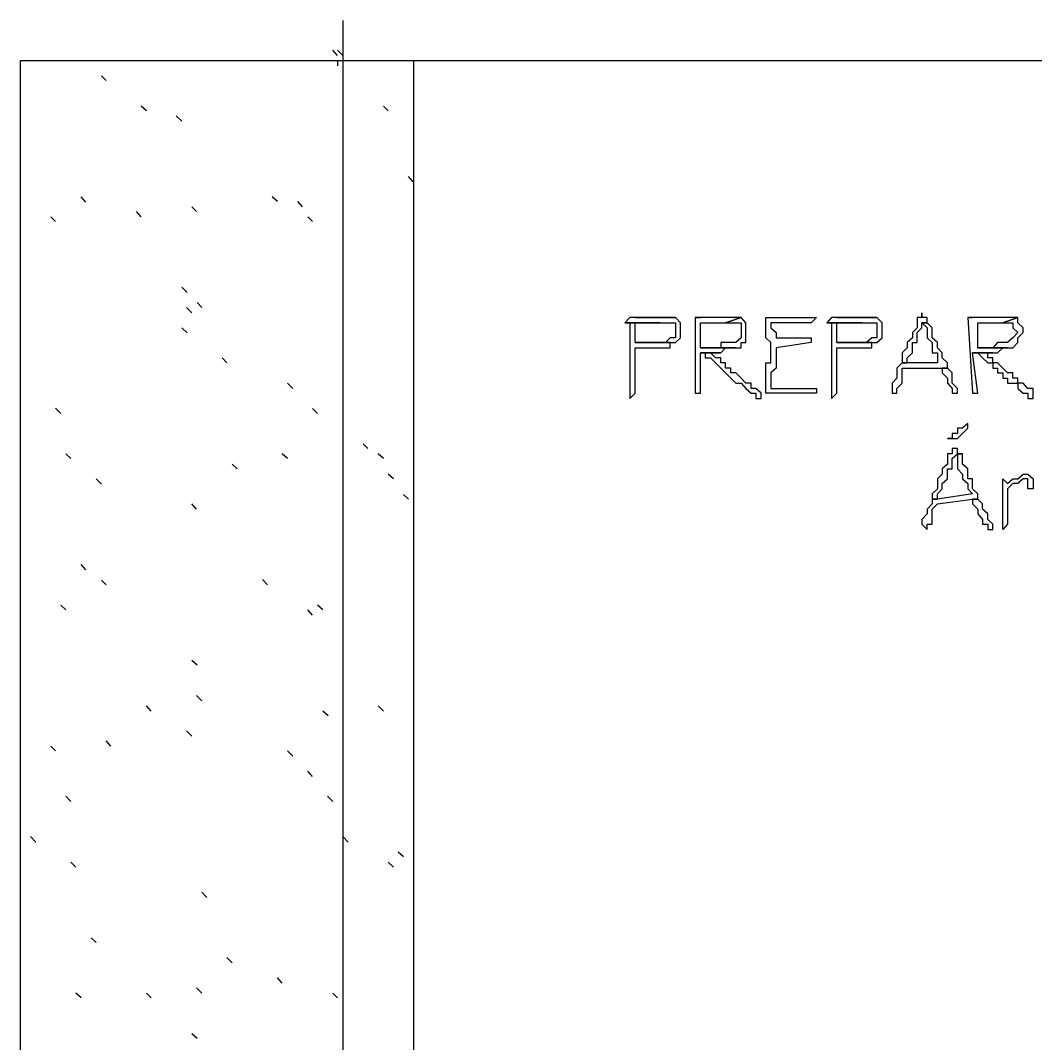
# Model space of a CAD drawing. Header units: millimetres. Extents: x -518.8 to -461.2, y 3.5 to 44.2.
# Drawn here: x -504.04 to -502.757, y 24.082 to 25.374 of the extents above; entities that cross this region are included whole.
import ezdxf

# ---------------------------------------------------------------- set-up
doc = ezdxf.new("R2010")
doc.units = ezdxf.units.MM
doc.header["$MEASUREMENT"] = 0
for name, color, linetype in [('10', 10, 'Continuous'), ('151', 151, 'Continuous'), ('16', 16, 'Continuous'), ('MYSOLIDS', 7, 'Continuous')]:
    doc.layers.add(name, color=color, linetype=linetype)

msp = doc.modelspace()

# ---------------------------------------------------------------- linework, layer by layer
at = {"layer": '10'}
msp.add_lwpolyline([(-504.0399, 23.5601), (-504.0399, 25.324), (-504.0399, 25.324), (-501.4361, 25.324)], dxfattribs=at)
at = {"layer": '151'}
for points in [[(-502.0346, 19.7917), (-502.0346, 20.2947), (-503.5429, 20.2947), (-503.5429, 25.324)], [(-503.9316, 25.2985), (-503.9376, 25.3045)], [(-503.8805, 25.2601), (-503.8872, 25.2661)], [(-503.5752, 25.2601), (-503.5812, 25.2661)], [(-503.8361, 25.2473), (-503.8429, 25.2541)], [(-503.5436, 25.1706), (-503.5496, 25.1774)], [(-503.9572, 25.1451), (-503.9632, 25.1518)], [(-503.7151, 25.1458), (-503.7218, 25.1518)], [(-503.6835, 25.1391), (-503.6895, 25.1458)], [(-503.8872, 25.1263), (-503.8933, 25.133)], [(-503.8173, 25.133), (-503.8233, 25.1391)], [(-503.9955, 25.1203), (-504.0015, 25.1263)], [(-503.6707, 25.1203), (-503.6767, 25.1263)], [(-503.8293, 25.0308), (-503.8361, 25.0375)], [(-503.8105, 25.012), (-503.8166, 25.018)], [(-503.8233, 25.0052), (-503.8301, 25.012)], [(-503.8293, 24.9797), (-503.8361, 24.9864)], [(-503.779, 24.9421), (-503.785, 24.9481)], [(-503.6955, 24.9097), (-503.7023, 24.9165)], [(-503.9887, 24.8782), (-503.9955, 24.8849)], [(-503.6647, 24.8782), (-503.6707, 24.8842)], [(-503.6008, 24.8338), (-503.6068, 24.8398)], [(-503.976, 24.821), (-503.9827, 24.827)], [(-503.7023, 24.821), (-503.709, 24.827)], [(-503.5812, 24.821), (-503.588, 24.827)], [(-503.7662, 24.8082), (-503.7722, 24.8142)], [(-503.5684, 24.7954), (-503.5752, 24.8015)], [(-503.9376, 24.7887), (-503.9444, 24.7954)], [(-503.5496, 24.7699), (-503.5557, 24.7759)], [(-503.8173, 24.7571), (-503.8233, 24.7639)], [(-503.9572, 24.6804), (-503.9632, 24.6872)], [(-503.9316, 24.6616), (-503.9376, 24.6676)], [(-503.7278, 24.6616), (-503.7339, 24.6684)], [(-503.9827, 24.63), (-503.9887, 24.636)], [(-503.6707, 24.6233), (-503.6767, 24.63)], [(-503.6579, 24.63), (-503.6647, 24.636)], [(-503.8166, 24.5601), (-503.8233, 24.5661)], [(-503.8105, 24.515), (-503.8173, 24.5218)], [(-503.8745, 24.5022), (-503.8805, 24.509)], [(-503.6511, 24.4962), (-503.6579, 24.5022)], [(-503.5812, 24.5022), (-503.588, 24.509)], [(-503.8233, 24.4706), (-503.8301, 24.4774)], [(-503.9256, 24.4578), (-503.9316, 24.4646)], [(-503.9955, 24.4518), (-504.0015, 24.4578)], [(-503.6955, 24.4451), (-503.7023, 24.4518)], [(-503.6707, 24.4195), (-503.6767, 24.4263)], [(-503.976, 24.3879), (-503.9827, 24.3947)], [(-503.6451, 24.3879), (-503.6519, 24.3947)], [(-504.0203, 24.3368), (-504.0271, 24.3436)], [(-503.6256, 24.3368), (-503.6324, 24.3436)], [(-503.5557, 24.318), (-503.5624, 24.324)], [(-503.9699, 24.3052), (-503.976, 24.3112)], [(-503.5684, 24.3052), (-503.5752, 24.3112)], [(-503.8045, 24.2669), (-503.8105, 24.2736)], [(-503.9444, 24.2097), (-503.9504, 24.2157)], [(-503.7722, 24.1842), (-503.779, 24.1909)], [(-503.709, 24.1586), (-503.7151, 24.1654)], [(-503.8105, 24.1458), (-503.8173, 24.1526)], [(-503.9632, 24.1398), (-503.9699, 24.1458)], [(-503.8745, 24.1398), (-503.8805, 24.1458)], [(-503.6391, 24.1398), (-503.6451, 24.1458)], [(-503.8166, 24.0887), (-503.8233, 24.0947)]]:
    msp.add_lwpolyline(points, dxfattribs=at)
at = {"layer": '16'}
for points in [[(-503.6324, 25.3744), (-503.6324, 19.7406)], [(-503.6391, 25.33), (-503.6451, 25.3368)], [(-503.6324, 25.33), (-503.6391, 25.3368)], [(-503.9887, 25.324), (-503.588, 25.324)], [(-503.6391, 25.324), (-503.6391, 25.324), (-503.6391, 25.324), (-503.6391, 25.3172)], [(-503.6324, 25.324), (-503.6324, 25.324), (-503.6324, 25.324), (-503.6324, 25.3172)]]:
    msp.add_lwpolyline(points, dxfattribs=at)
at = {"layer": 'MYSOLIDS'}
for points in [[(-502.9008, 25.0052), (-502.9008, 25.0052), (-502.9008, 24.9992), (-502.9008, 24.9992), (-502.9068, 24.9992), (-502.9068, 24.9924), (-502.9068, 24.9864), (-502.9128, 24.9804), (-502.9128, 24.9736), (-502.9196, 24.9676), (-502.9196, 24.9609), (-502.9196, 24.9609), (-502.9196, 24.9609), (-502.9256, 24.9548), (-502.9256, 24.9481), (-502.9256, 24.9421), (-502.9256, 24.9421), (-502.9196, 24.9421), (-502.9196, 24.9421), (-502.9196, 24.9481), (-502.9128, 24.9548), (-502.9128, 24.9548), (-502.9128, 24.9609), (-502.9128, 24.9609), (-502.9128, 24.9676), (-502.9068, 24.9676), (-502.9068, 24.9736), (-502.9068, 24.9804), (-502.9068, 24.9804), (-502.9008, 24.9864), (-502.9008, 24.9924), (-502.894, 24.9924), (-502.894, 24.9992), (-502.9008, 24.9992), (-502.9008, 25.0052), (-502.9008, 25.0052)], [(-503.2632, 24.9992), (-503.2699, 24.9992), (-503.2699, 24.9992), (-503.2699, 24.9992), (-503.276, 24.9924), (-503.2316, 24.9924), (-503.2316, 24.9924), (-503.2248, 24.9924), (-503.2188, 24.9924), (-503.2188, 24.9924), (-503.2121, 24.9924), (-503.2121, 24.9864), (-503.2121, 24.9804), (-503.2121, 24.9804), (-503.2121, 24.9804), (-503.2121, 24.9736), (-503.2188, 24.9736), (-503.2248, 24.9676), (-503.2248, 24.9676), (-503.2248, 24.9676), (-503.2316, 24.9676), (-503.2376, 24.9676), (-503.2376, 24.9676), (-503.2444, 24.9676), (-503.2504, 24.9676), (-503.2572, 24.9676), (-503.2632, 24.9676), (-503.2188, 24.9676), (-503.2121, 24.9676), (-503.2121, 24.9676), (-503.206, 24.9736), (-503.206, 24.9736), (-503.206, 24.9804), (-503.206, 24.9864), (-503.206, 24.9864), (-503.206, 24.9924), (-503.206, 24.9924), (-503.2121, 24.9992), (-503.2121, 24.9992), (-503.2632, 24.9992), (-503.2632, 24.9992), (-503.2632, 24.9992), (-503.2632, 24.9992)], [(-503.276, 24.9924), (-503.2699, 24.9924), (-503.2699, 24.9924), (-503.2699, 24.9864), (-503.2699, 24.9804), (-503.2699, 24.9804), (-503.2699, 24.9736), (-503.2699, 24.9676), (-503.2699, 24.9676), (-503.2699, 24.9609), (-503.2699, 24.9548), (-503.2699, 24.9481), (-503.2699, 24.9481), (-503.2699, 24.9421), (-503.2699, 24.9353), (-503.2699, 24.9293), (-503.2699, 24.9293), (-503.2699, 24.9225), (-503.2699, 24.9165), (-503.2699, 24.9097), (-503.2699, 24.9097), (-503.2699, 24.9037), (-503.2699, 24.9037), (-503.2699, 24.8969), (-503.2632, 24.9037), (-503.2632, 24.9037), (-503.2632, 24.9097), (-503.2632, 24.9097), (-503.2632, 24.9165), (-503.2632, 24.9225), (-503.2632, 24.9225), (-503.2632, 24.9293), (-503.2632, 24.9353), (-503.2632, 24.9421), (-503.2632, 24.9421), (-503.2632, 24.9481), (-503.2632, 24.9548), (-503.2632, 24.9548), (-503.2632, 24.9609), (-503.2632, 24.9609), (-503.2572, 24.9609), (-503.2504, 24.9609), (-503.2444, 24.9609), (-503.2444, 24.9609), (-503.2376, 24.9609), (-503.2316, 24.9609), (-503.2248, 24.9609), (-503.2248, 24.9609), (-503.2188, 24.9609), (-503.2188, 24.9676), (-503.2632, 24.9676), (-503.2632, 24.9676), (-503.2632, 24.9736), (-503.2632, 24.9736), (-503.2632, 24.9804), (-503.2632, 24.9864), (-503.2632, 24.9864), (-503.2632, 24.9924), (-503.2572, 24.9924), (-503.2572, 24.9924), (-503.2504, 24.9924), (-503.2444, 24.9924), (-503.2444, 24.9924), (-503.2376, 24.9924), (-503.2376, 24.9924), (-503.2316, 24.9924), (-503.276, 24.9924), (-503.276, 24.9924)], [(-503.2316, 24.9992), (-503.2376, 24.9992), (-503.2376, 24.9992), (-503.2444, 24.9992), (-503.2504, 24.9992), (-503.2504, 24.9992), (-503.2572, 24.9992), (-503.2632, 24.9992), (-503.2121, 24.9992), (-503.2188, 24.9992), (-503.2188, 24.9992), (-503.2248, 24.9992), (-503.2316, 24.9992), (-503.2316, 24.9992)], [(-503.1489, 24.9992), (-503.1489, 24.9992), (-503.1489, 24.9992), (-503.1549, 24.9992), (-503.1617, 24.9992), (-503.1617, 24.9992), (-503.1677, 24.9992), (-503.1677, 24.9992), (-503.1745, 24.9992), (-503.1805, 24.9992), (-503.1872, 24.9992), (-503.1872, 24.9037), (-503.1872, 24.9037), (-503.1805, 24.9037), (-503.1805, 24.9037), (-503.1805, 24.9037), (-503.1805, 24.9037), (-503.1805, 24.9548), (-503.1549, 24.9548), (-503.1549, 24.9548), (-503.1489, 24.9609), (-503.1421, 24.9609), (-503.1421, 24.9609), (-503.1361, 24.9609), (-503.1805, 24.9609), (-503.1805, 24.9924), (-503.1805, 24.9924), (-503.1745, 24.9924), (-503.1677, 24.9924), (-503.1677, 24.9924), (-503.1617, 24.9924), (-503.1549, 24.9924), (-503.1489, 24.9924), (-503.1489, 24.9924), (-503.1293, 24.9992), (-503.1293, 24.9992), (-503.1293, 24.9992), (-503.1361, 24.9992), (-503.1421, 24.9992), (-503.1489, 24.9992), (-503.1489, 24.9992)], [(-503.1805, 24.9992), (-503.1872, 24.9992), (-503.1872, 24.9992), (-503.1805, 24.9992), (-503.1805, 24.9992), (-503.1805, 24.9992), (-503.1805, 24.9992)], [(-503.1293, 24.9992), (-503.1489, 24.9924), (-503.1489, 24.9924), (-503.1421, 24.9924), (-503.1361, 24.9924), (-503.1361, 24.9924), (-503.1293, 24.9924), (-503.1293, 24.9864), (-503.1293, 24.9804), (-503.1293, 24.9804), (-503.1293, 24.9736), (-503.1293, 24.9736), (-503.1361, 24.9676), (-503.1421, 24.9676), (-503.1421, 24.9676), (-503.1421, 24.9676), (-503.1489, 24.9676), (-503.1549, 24.9676), (-503.1549, 24.9609), (-503.1617, 24.9609), (-503.1677, 24.9609), (-503.1745, 24.9609), (-503.1805, 24.9609), (-503.1361, 24.9609), (-503.1361, 24.9609), (-503.1293, 24.9609), (-503.1293, 24.9676), (-503.1233, 24.9676), (-503.1233, 24.9736), (-503.1233, 24.9804), (-503.1233, 24.9804), (-503.1233, 24.9864), (-503.1233, 24.9864), (-503.1233, 24.9924), (-503.1293, 24.9992), (-503.1293, 24.9992)], [(-503.085, 24.9736), (-503.0406, 24.9736), (-503.0406, 24.9736), (-503.0406, 24.9736), (-503.0406, 24.9736), (-503.0406, 24.9736), (-503.0406, 24.9736), (-503.0406, 24.9676), (-503.0406, 24.9676), (-503.0406, 24.9676), (-503.0406, 24.9676), (-503.085, 24.9609), (-503.085, 24.9609), (-503.085, 24.9609), (-503.085, 24.9548), (-503.085, 24.9548), (-503.085, 24.9548), (-503.085, 24.9481), (-503.085, 24.9421), (-503.085, 24.9353), (-503.085, 24.9353), (-503.085, 24.9353), (-503.0918, 24.9293), (-503.0918, 24.9225), (-503.0918, 24.9165), (-503.0918, 24.9165), (-503.0918, 24.9097), (-503.0918, 24.9097), (-503.085, 24.9097), (-503.079, 24.9097), (-503.0722, 24.9097), (-503.0722, 24.9097), (-503.0662, 24.9097), (-503.0594, 24.9097), (-503.0594, 24.9097), (-503.0534, 24.9097), (-503.0466, 24.9097), (-503.0466, 24.9097), (-503.0406, 24.9097), (-503.0406, 24.9097), (-503.0339, 24.9097), (-503.0339, 24.9097), (-503.0339, 24.9097), (-503.0339, 24.9097), (-503.0339, 24.9037), (-503.0406, 24.9037), (-503.0466, 24.9037), (-503.0534, 24.9037), (-503.0534, 24.9037), (-503.0594, 24.9037), (-503.0594, 24.9037), (-503.0662, 24.9037), (-503.0722, 24.9037), (-503.0722, 24.9037), (-503.079, 24.9037), (-503.085, 24.9037), (-503.085, 24.9037), (-503.0918, 24.9037), (-503.0918, 24.9037), (-503.0978, 24.9037), (-503.0978, 24.9037), (-503.0978, 24.9037), (-503.0978, 24.9037), (-503.0978, 24.9097), (-503.0978, 24.9097), (-503.0978, 24.9165), (-503.0978, 24.9225), (-503.0978, 24.9225), (-503.0978, 24.9293), (-503.0978, 24.9353), (-503.0978, 24.9421), (-503.0918, 24.9421), (-503.0918, 24.9481), (-503.0918, 24.9548), (-503.0918, 24.9548), (-503.0918, 24.9609), (-503.0918, 24.9676), (-503.0978, 24.9736), (-503.0978, 24.9736), (-503.0978, 24.9804), (-503.0978, 24.9864), (-503.0978, 24.9864), (-503.0978, 24.9924), (-503.0978, 24.9924), (-503.0978, 24.9924), (-503.0978, 24.9992), (-503.0978, 24.9992), (-503.0918, 24.9992), (-503.0918, 24.9992), (-503.085, 24.9992), (-503.079, 24.9992), (-503.079, 24.9992), (-503.079, 24.9992), (-503.0722, 24.9992), (-503.0662, 24.9992), (-503.0662, 24.9992), (-503.0594, 24.9992), (-503.0534, 24.9992), (-503.0466, 24.9992), (-503.0466, 24.9992), (-503.0406, 24.9992), (-503.0406, 24.9992), (-503.0406, 24.9992), (-503.0339, 24.9992), (-503.0339, 24.9992), (-503.0339, 24.9992), (-503.0339, 24.9992), (-503.0339, 24.9992), (-503.0339, 24.9992), (-503.0406, 24.9924), (-503.0406, 24.9924), (-503.0466, 24.9924), (-503.0534, 24.9924), (-503.0594, 24.9924), (-503.0662, 24.9924), (-503.0722, 24.9924), (-503.079, 24.9924), (-503.079, 24.9924), (-503.085, 24.9924), (-503.0918, 24.9924), (-503.0918, 24.9864), (-503.085, 24.9804), (-503.085, 24.9804), (-503.085, 24.9804), (-503.085, 24.9736), (-503.085, 24.9736), (-503.085, 24.9736), (-503.085, 24.9736), (-503.085, 24.9736)], [(-503.0083, 24.9992), (-503.0151, 24.9992), (-503.0151, 24.9992), (-503.0151, 24.9992), (-503.0211, 24.9924), (-502.9767, 24.9924), (-502.9767, 24.9924), (-502.9707, 24.9924), (-502.9639, 24.9924), (-502.9639, 24.9924), (-502.9579, 24.9924), (-502.9579, 24.9864), (-502.9579, 24.9804), (-502.9579, 24.9804), (-502.9579, 24.9804), (-502.9579, 24.9736), (-502.9639, 24.9736), (-502.9707, 24.9676), (-502.9707, 24.9676), (-502.9707, 24.9676), (-502.9767, 24.9676), (-502.9835, 24.9676), (-502.9835, 24.9676), (-502.9895, 24.9676), (-502.9963, 24.9676), (-503.0023, 24.9676), (-503.0083, 24.9676), (-502.9639, 24.9676), (-502.9579, 24.9676), (-502.9579, 24.9676), (-502.9511, 24.9736), (-502.9511, 24.9736), (-502.9511, 24.9804), (-502.9511, 24.9864), (-502.9511, 24.9864), (-502.9511, 24.9924), (-502.9511, 24.9924), (-502.9579, 24.9992), (-502.9579, 24.9992), (-503.0083, 24.9992), (-503.0083, 24.9992), (-503.0083, 24.9992), (-503.0083, 24.9992)], [(-503.0211, 24.9924), (-503.0151, 24.9924), (-503.0151, 24.9924), (-503.0151, 24.9864), (-503.0151, 24.9804), (-503.0151, 24.9804), (-503.0151, 24.9736), (-503.0151, 24.9676), (-503.0151, 24.9676), (-503.0151, 24.9609), (-503.0151, 24.9548), (-503.0151, 24.9481), (-503.0151, 24.9481), (-503.0151, 24.9421), (-503.0151, 24.9353), (-503.0151, 24.9293), (-503.0151, 24.9293), (-503.0151, 24.9225), (-503.0151, 24.9165), (-503.0151, 24.9097), (-503.0151, 24.9097), (-503.0151, 24.9037), (-503.0151, 24.9037), (-503.0151, 24.8969), (-503.0083, 24.9037), (-503.0083, 24.9037), (-503.0083, 24.9097), (-503.0083, 24.9097), (-503.0083, 24.9165), (-503.0083, 24.9225), (-503.0083, 24.9225), (-503.0083, 24.9293), (-503.0083, 24.9353), (-503.0083, 24.9421), (-503.0083, 24.9421), (-503.0083, 24.9481), (-503.0083, 24.9548), (-503.0083, 24.9548), (-503.0083, 24.9609), (-503.0023, 24.9609), (-503.0023, 24.9609), (-502.9963, 24.9609), (-502.9895, 24.9609), (-502.9895, 24.9609), (-502.9835, 24.9609), (-502.9767, 24.9609), (-502.9707, 24.9609), (-502.9707, 24.9609), (-502.9639, 24.9609), (-502.9639, 24.9676), (-503.0083, 24.9676), (-503.0083, 24.9676), (-503.0083, 24.9736), (-503.0083, 24.9736), (-503.0083, 24.9804), (-503.0083, 24.9864), (-503.0083, 24.9864), (-503.0083, 24.9924), (-503.0023, 24.9924), (-503.0023, 24.9924), (-502.9963, 24.9924), (-502.9895, 24.9924), (-502.9895, 24.9924), (-502.9835, 24.9924), (-502.9835, 24.9924), (-502.9767, 24.9924), (-503.0211, 24.9924), (-503.0211, 24.9924)], [(-502.9767, 24.9992), (-502.9835, 24.9992), (-502.9835, 24.9992), (-502.9895, 24.9992), (-502.9963, 24.9992), (-502.9963, 24.9992), (-503.0023, 24.9992), (-503.0083, 24.9992), (-502.9579, 24.9992), (-502.9639, 24.9992), (-502.9639, 24.9992), (-502.9707, 24.9992), (-502.9767, 24.9992), (-502.9767, 24.9992)], [(-502.894, 24.9924), (-502.9008, 24.9924), (-502.9008, 24.9924), (-502.894, 24.9864), (-502.894, 24.9804), (-502.894, 24.9736), (-502.894, 24.9736), (-502.888, 24.9676), (-502.888, 24.9676), (-502.888, 24.9609), (-502.888, 24.9548), (-502.8812, 24.9548), (-502.8812, 24.9481), (-502.8812, 24.9421), (-502.9196, 24.9421), (-502.9256, 24.9421), (-502.9324, 24.9353), (-502.9324, 24.9293), (-502.9324, 24.9293), (-502.9324, 24.9225), (-502.9324, 24.9225), (-502.9384, 24.9165), (-502.9384, 24.9097), (-502.9384, 24.9097), (-502.9384, 24.9037), (-502.9384, 24.9037), (-502.9384, 24.9037), (-502.9324, 24.9037), (-502.9324, 24.9037), (-502.9324, 24.9097), (-502.9256, 24.9165), (-502.9256, 24.9165), (-502.9256, 24.9225), (-502.9256, 24.9225), (-502.9256, 24.9293), (-502.9256, 24.9353), (-502.8752, 24.9353), (-502.8684, 24.9353), (-502.8684, 24.9421), (-502.8752, 24.9481), (-502.8752, 24.9481), (-502.8752, 24.9548), (-502.8812, 24.9609), (-502.8812, 24.9609), (-502.8812, 24.9676), (-502.8812, 24.9676), (-502.888, 24.9736), (-502.888, 24.9736), (-502.888, 24.9804), (-502.888, 24.9804), (-502.888, 24.9864), (-502.894, 24.9924), (-502.894, 24.9924), (-502.894, 24.9924)], [(-502.7985, 24.9992), (-502.7985, 24.9992), (-502.8053, 24.9992), (-502.8113, 24.9992), (-502.8173, 24.9992), (-502.8173, 24.9992), (-502.8173, 24.9992), (-502.8241, 24.9992), (-502.8301, 24.9992), (-502.8369, 24.9992), (-502.8429, 24.9992), (-502.8369, 24.9037), (-502.8369, 24.9037), (-502.8369, 24.9037), (-502.8301, 24.9037), (-502.8301, 24.9037), (-502.8301, 24.9037), (-502.8369, 24.9548), (-502.8113, 24.9548), (-502.8053, 24.9548), (-502.7985, 24.9609), (-502.7985, 24.9609), (-502.7925, 24.9609), (-502.7925, 24.9609), (-502.8301, 24.9609), (-502.8301, 24.9924), (-502.8301, 24.9924), (-502.8301, 24.9924), (-502.8241, 24.9924), (-502.8173, 24.9924), (-502.8113, 24.9924), (-502.8113, 24.9924), (-502.8053, 24.9924), (-502.7985, 24.9924), (-502.7797, 24.9992), (-502.7797, 24.9992), (-502.7857, 24.9992), (-502.7925, 24.9992), (-502.7925, 24.9992), (-502.7985, 24.9992), (-502.7985, 24.9992)], [(-502.8369, 24.9992), (-502.8369, 24.9992), (-502.8429, 24.9992), (-502.8369, 24.9992), (-502.8369, 24.9992), (-502.8369, 24.9992), (-502.8369, 24.9992)], [(-502.7797, 24.9992), (-502.7985, 24.9924), (-502.7985, 24.9924), (-502.7925, 24.9924), (-502.7925, 24.9924), (-502.7857, 24.9924), (-502.7857, 24.9924), (-502.7857, 24.9864), (-502.7797, 24.9804), (-502.7797, 24.9804), (-502.7857, 24.9736), (-502.7857, 24.9736), (-502.7925, 24.9676), (-502.7925, 24.9676), (-502.7985, 24.9676), (-502.7985, 24.9676), (-502.8053, 24.9676), (-502.8053, 24.9676), (-502.8113, 24.9609), (-502.8173, 24.9609), (-502.8241, 24.9609), (-502.8241, 24.9609), (-502.8301, 24.9609), (-502.7925, 24.9609), (-502.7857, 24.9609), (-502.7857, 24.9609), (-502.7797, 24.9676), (-502.7797, 24.9676), (-502.7797, 24.9736), (-502.773, 24.9804), (-502.773, 24.9804), (-502.773, 24.9864), (-502.773, 24.9864), (-502.7797, 24.9924), (-502.7797, 24.9992), (-502.7797, 24.9992)], [(-503.1549, 24.9548), (-503.1805, 24.9548), (-503.1745, 24.9548), (-503.1745, 24.9481), (-503.1677, 24.9481), (-503.1617, 24.9421), (-503.1617, 24.9421), (-503.1549, 24.9353), (-503.1549, 24.9353), (-503.1489, 24.9293), (-503.1489, 24.9293), (-503.1421, 24.9225), (-503.1421, 24.9225), (-503.1361, 24.9165), (-503.1361, 24.9165), (-503.1293, 24.9165), (-503.1293, 24.9165), (-503.1233, 24.9097), (-503.1166, 24.9037), (-503.1105, 24.9037), (-503.1105, 24.8969), (-503.1105, 24.8969), (-503.1038, 24.8969), (-503.1038, 24.8969), (-503.1038, 24.9037), (-503.1038, 24.9037), (-503.1038, 24.9037), (-503.1105, 24.9097), (-503.1105, 24.9097), (-503.1166, 24.9097), (-503.1166, 24.9097), (-503.1166, 24.9165), (-503.1233, 24.9165), (-503.1293, 24.9225), (-503.1293, 24.9225), (-503.1361, 24.9293), (-503.1361, 24.9293), (-503.1421, 24.9293), (-503.1421, 24.9353), (-503.1489, 24.9353), (-503.1489, 24.9421), (-503.1549, 24.9421), (-503.1549, 24.9481), (-503.1617, 24.9481), (-503.1677, 24.9548), (-503.1677, 24.9548), (-503.1677, 24.9548), (-503.1617, 24.9548), (-503.1549, 24.9548), (-503.1549, 24.9548)], [(-502.8113, 24.9548), (-502.8369, 24.9548), (-502.8301, 24.9548), (-502.8241, 24.9481), (-502.8241, 24.9481), (-502.8173, 24.9421), (-502.8113, 24.9421), (-502.8113, 24.9353), (-502.8053, 24.9353), (-502.8053, 24.9293), (-502.7985, 24.9293), (-502.7985, 24.9225), (-502.7925, 24.9225), (-502.7925, 24.9165), (-502.7857, 24.9165), (-502.7857, 24.9165), (-502.7797, 24.9165), (-502.7797, 24.9097), (-502.773, 24.9037), (-502.7669, 24.9037), (-502.7669, 24.8969), (-502.7602, 24.8969), (-502.7602, 24.8969), (-502.7602, 24.8969), (-502.7602, 24.9037), (-502.7602, 24.9037), (-502.7602, 24.9037), (-502.7602, 24.9097), (-502.7669, 24.9097), (-502.7669, 24.9097), (-502.7669, 24.9097), (-502.773, 24.9165), (-502.7797, 24.9165), (-502.7797, 24.9225), (-502.7857, 24.9225), (-502.7857, 24.9293), (-502.7925, 24.9293), (-502.7925, 24.9293), (-502.7985, 24.9353), (-502.7985, 24.9353), (-502.8053, 24.9421), (-502.8113, 24.9421), (-502.8113, 24.9481), (-502.8173, 24.9481), (-502.8173, 24.9548), (-502.8241, 24.9548), (-502.8241, 24.9548), (-502.8173, 24.9548), (-502.8113, 24.9548), (-502.8113, 24.9548)], [(-502.8684, 24.9353), (-502.8752, 24.9353), (-502.8752, 24.9353), (-502.8752, 24.9293), (-502.8752, 24.9293), (-502.8684, 24.9225), (-502.8684, 24.9165), (-502.8624, 24.9097), (-502.8624, 24.9097), (-502.8624, 24.9037), (-502.8557, 24.9037), (-502.8557, 24.9037), (-502.8557, 24.9037), (-502.8557, 24.9037), (-502.8557, 24.9097), (-502.8557, 24.9097), (-502.8624, 24.9165), (-502.8624, 24.9225), (-502.8624, 24.9293), (-502.8684, 24.9353), (-502.8684, 24.9353), (-502.8684, 24.9353)], [(-502.8429, 24.8654), (-502.8429, 24.8654), (-502.8496, 24.8594), (-502.8496, 24.8594), (-502.8557, 24.8594), (-502.8557, 24.8526), (-502.8557, 24.8526), (-502.8624, 24.8526), (-502.8624, 24.8466), (-502.8684, 24.8466), (-502.8684, 24.8466), (-502.8624, 24.8466), (-502.8624, 24.8466), (-502.8624, 24.8466), (-502.8557, 24.8466), (-502.8557, 24.8466), (-502.8496, 24.8526), (-502.8496, 24.8526), (-502.8429, 24.8594), (-502.8429, 24.8594), (-502.8429, 24.8594), (-502.8429, 24.8654), (-502.8429, 24.8654), (-502.8429, 24.8654), (-502.8429, 24.8654)], [(-502.8496, 24.827), (-502.8557, 24.827), (-502.8557, 24.821), (-502.8557, 24.8142), (-502.8557, 24.8142), (-502.8557, 24.8082), (-502.8496, 24.8015), (-502.8496, 24.8015), (-502.8496, 24.7954), (-502.8496, 24.7954), (-502.8429, 24.7894), (-502.8429, 24.7827), (-502.8429, 24.7827), (-502.8369, 24.7766), (-502.8812, 24.7699), (-502.888, 24.7699), (-502.888, 24.7699), (-502.888, 24.7639), (-502.894, 24.7571), (-502.894, 24.7571), (-502.894, 24.7571), (-502.894, 24.7511), (-502.9008, 24.7443), (-502.9008, 24.7383), (-502.9008, 24.7383), (-502.9008, 24.7383), (-502.894, 24.7315), (-502.894, 24.7315), (-502.894, 24.7383), (-502.888, 24.7383), (-502.888, 24.7443), (-502.888, 24.7511), (-502.888, 24.7511), (-502.888, 24.7571), (-502.8812, 24.7639), (-502.8812, 24.7639), (-502.8369, 24.7699), (-502.8301, 24.7699), (-502.8301, 24.7766), (-502.8301, 24.7766), (-502.8369, 24.7827), (-502.8369, 24.7894), (-502.8369, 24.7894), (-502.8369, 24.7954), (-502.8429, 24.7954), (-502.8429, 24.8015), (-502.8429, 24.8082), (-502.8429, 24.8082), (-502.8496, 24.8142), (-502.8496, 24.8142), (-502.8496, 24.8142), (-502.8496, 24.821), (-502.8496, 24.827), (-502.8496, 24.827)], [(-502.8557, 24.8338), (-502.8624, 24.8338), (-502.8624, 24.8338), (-502.8624, 24.8338), (-502.8624, 24.827), (-502.8684, 24.827), (-502.8684, 24.821), (-502.8684, 24.8142), (-502.8752, 24.8082), (-502.8752, 24.8015), (-502.8812, 24.7954), (-502.8812, 24.7894), (-502.8812, 24.7894), (-502.8812, 24.7827), (-502.8812, 24.7827), (-502.888, 24.7766), (-502.888, 24.7699), (-502.8812, 24.7699), (-502.8812, 24.7766), (-502.8752, 24.7827), (-502.8752, 24.7827), (-502.8752, 24.7894), (-502.8684, 24.7954), (-502.8684, 24.7954), (-502.8684, 24.7954), (-502.8684, 24.8015), (-502.8684, 24.8082), (-502.8624, 24.8082), (-502.8624, 24.8142), (-502.8624, 24.821), (-502.8557, 24.827), (-502.8496, 24.827), (-502.8557, 24.827), (-502.8557, 24.8338), (-502.8557, 24.8338), (-502.8557, 24.8338)], [(-502.7925, 24.7894), (-502.7925, 24.7894), (-502.7857, 24.7954), (-502.7857, 24.7954), (-502.7797, 24.7954), (-502.773, 24.8015), (-502.773, 24.8015), (-502.773, 24.8015), (-502.7669, 24.8015), (-502.7602, 24.7954), (-502.7602, 24.7954), (-502.7602, 24.7894), (-502.7602, 24.7894), (-502.7602, 24.7827), (-502.7602, 24.7827), (-502.7669, 24.7827), (-502.7669, 24.7827), (-502.7669, 24.7827), (-502.7669, 24.7827), (-502.7669, 24.7827), (-502.7669, 24.7827), (-502.7669, 24.7894), (-502.7669, 24.7894), (-502.7669, 24.7894), (-502.7669, 24.7894), (-502.7669, 24.7954), (-502.7669, 24.7954), (-502.773, 24.7954), (-502.773, 24.7954), (-502.773, 24.7954), (-502.7797, 24.7894), (-502.7797, 24.7894), (-502.7857, 24.7894), (-502.7857, 24.7894), (-502.7925, 24.7827), (-502.7925, 24.7766), (-502.7925, 24.7766), (-502.7925, 24.7766), (-502.7925, 24.7699), (-502.7925, 24.7639), (-502.7925, 24.7639), (-502.7925, 24.7571), (-502.7925, 24.7511), (-502.7925, 24.7511), (-502.7925, 24.7443), (-502.7925, 24.7443), (-502.7925, 24.7443), (-502.7925, 24.7383), (-502.7925, 24.7383), (-502.7985, 24.7315), (-502.7985, 24.7315), (-502.7985, 24.7315), (-502.7985, 24.7315), (-502.7985, 24.7383), (-502.7985, 24.7383), (-502.7985, 24.7511), (-502.7985, 24.7511), (-502.7985, 24.7571), (-502.7985, 24.7639), (-502.7985, 24.7699), (-502.7985, 24.7699), (-502.7985, 24.7766), (-502.7985, 24.7827), (-502.7985, 24.7827), (-502.7985, 24.7894), (-502.7985, 24.7954), (-502.7985, 24.7954), (-502.7985, 24.7954), (-502.7985, 24.7954), (-502.7985, 24.7954), (-502.7985, 24.7954), (-502.7985, 24.7954), (-502.7925, 24.7894), (-502.7925, 24.7894), (-502.7925, 24.7894), (-502.7925, 24.7894), (-502.7925, 24.7894), (-502.7925, 24.7894), (-502.7925, 24.7894)], [(-502.8301, 24.7699), (-502.8369, 24.7699), (-502.8369, 24.7639), (-502.8369, 24.7639), (-502.8301, 24.7571), (-502.8301, 24.7511), (-502.8301, 24.7511), (-502.8241, 24.7443), (-502.8241, 24.7383), (-502.8173, 24.7383), (-502.8173, 24.7315), (-502.8173, 24.7315), (-502.8113, 24.7315), (-502.8113, 24.7383), (-502.8113, 24.7383), (-502.8173, 24.7443), (-502.8173, 24.7511), (-502.8241, 24.7571), (-502.8241, 24.7571), (-502.8241, 24.7639), (-502.8301, 24.7699), (-502.8301, 24.7699)]]:
    msp.add_lwpolyline(points, dxfattribs=at)

doc.saveas('drawing.dxf')
